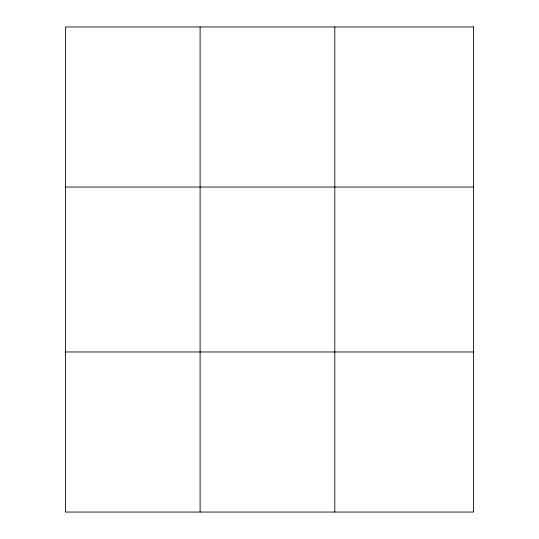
<?xml version="1.0" encoding="UTF-8"?>
<svg xmlns="http://www.w3.org/2000/svg" width="539" height="539" viewBox="0 0 539 539"><rect width="100%" height="100%" fill="white"/><g stroke="black" fill="none" stroke-linecap="round" stroke-linejoin="round"><path stroke-width="0.81" d="M200.11 26.95L200.11 512.05M334.807 26.95L334.807 512.05M65.414 187.033L473.586 187.033M65.414 351.967L473.586 351.967M473.586 26.95L473.586 512.05L65.414 512.05L65.414 26.95L473.586 26.95"/></g></svg>
